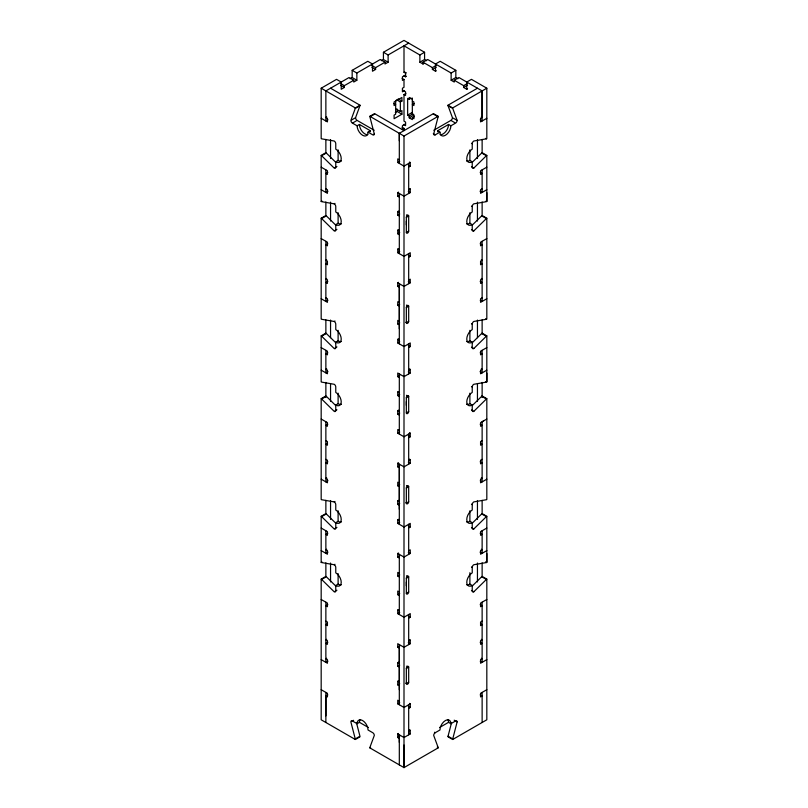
<?xml version="1.0" encoding="UTF-8"?>
<svg xmlns="http://www.w3.org/2000/svg" width="808" height="808" viewBox="0 0 808 808"><rect width="100%" height="100%" fill="white"/><g stroke="black" fill="none" stroke-linecap="round" stroke-linejoin="round"><path stroke-width="1.21" d="M335.744 586.012L326.311 576.75A2.212 1.273 60 0 0 325.866 576.417L321.18 579.124L321.18 719.787L355.338 739.502L360.025 736.795A2.212 1.273 60 0 0 359.954 736.24L356.459 722.675M334.977 501.455L334.199 501.909L321.624 499.728A2.212 1.273 60 0 1 321.18 499.546L321.18 398.677L325.866 395.971A2.212 1.273 60 0 1 326.311 396.304L335.744 405.566M321.18 398.677A2.212 1.273 60 0 1 321.624 399.011L334.199 411.353A2.212 1.273 60 0 0 335.764 410.454L335.764 405.04A7.737 4.464 60 0 0 341.229 401.879A7.737 4.464 60 0 0 335.764 392.405L335.764 386.992A2.212 1.273 60 0 0 334.199 384.285L321.624 382.113A2.212 1.273 60 0 1 321.18 381.921L321.18 335.855L325.866 333.149A2.212 1.273 60 0 1 326.311 333.482L335.744 342.733M356.853 80.245L352.167 77.538L352.167 70.326L356.853 73.033L356.853 80.245L353.732 82.052L353.732 80.245L344.359 85.658L344.359 87.466L341.229 89.274L341.229 82.052L336.542 79.346L321.18 88.213L321.18 138.653A2.212 1.273 60 0 0 321.624 138.835L334.199 141.016A2.212 1.273 60 0 1 335.764 143.723L335.764 149.137A7.737 4.464 60 0 1 341.229 158.61A7.737 4.464 60 0 1 335.764 161.762L335.764 167.175A2.212 1.273 60 0 1 334.199 168.084L321.624 155.732A2.212 1.273 60 0 0 321.18 155.399L325.866 152.692A2.212 1.273 60 0 1 326.311 153.035L335.744 162.287M325.866 722.493L325.866 692.416M325.866 333.734L325.866 319.887M325.866 153.288L325.866 139.441M330.553 337.704L330.553 320.069M330.553 158.519L330.553 139.622M399.314 704.748L399.314 685.8L397.748 684.891L397.748 681.285L399.314 682.184L399.314 667.155L397.748 666.246L397.748 662.641L398.526 662.186M399.314 576.932L397.748 576.023L397.748 572.418L399.314 573.316M399.314 524.301L399.314 505.354L397.748 504.445L397.748 500.839L399.314 501.738L399.314 486.709L397.748 485.8L397.748 482.194L399.314 483.093L399.314 467.761L397.748 466.852L397.748 463.247L398.526 462.792M399.314 396.486L397.748 395.577L397.748 391.971L398.526 391.516M399.314 343.854L399.314 324.907L397.748 323.998L397.748 320.392L399.314 321.291L399.314 306.262L397.748 305.353L397.748 301.748L399.314 302.647L399.314 287.315L397.748 286.406L397.748 282.8L398.526 282.346M399.314 216.029L397.748 215.13L397.748 211.524L398.526 211.07M399.314 742.34L399.314 734.815L399.314 764.893M399.314 689.709L399.314 644.592M399.314 509.262L399.314 464.146M399.314 328.816L399.314 283.699M399.314 140.844L399.314 133.33L433.472 113.605L438.158 116.312A2.212 1.273 -60 0 1 438.098 116.867L433.694 133.926A2.212 1.273 -60 0 0 435.249 134.835L439.946 132.128A7.737 4.464 -60 0 0 445.41 135.279A7.737 4.464 -60 0 0 450.884 125.816L455.571 123.109A2.212 1.273 -60 0 0 457.136 120.402L452.733 108.413A2.212 1.273 -60 0 1 452.662 107.939L447.975 105.232L477.447 88.213M406.343 585.8L406.343 582.043M406.343 405.353L406.343 401.596M406.343 224.907L406.343 221.15M477.447 581.932L477.447 563.035M477.447 519.413L477.447 500.516M477.447 401.485L477.447 383.851M477.447 337.704L477.447 320.069M477.447 221.038L477.447 202.141M482.134 576.7L482.134 562.853M482.134 514.181L482.134 500.334M482.134 397.516L482.134 382.406M482.134 333.734L482.134 319.887M482.134 215.807L482.134 201.96M467.549 88.819L466.772 89.274L466.772 82.052L471.458 79.346L486.82 88.213L486.82 118.291L480.568 121.897L480.568 118.291L482.134 117.392L482.134 90.92L458.954 77.538L454.268 80.245L454.268 82.052L451.137 80.245L451.137 73.033L455.833 70.326L455.833 77.538L451.137 80.245M472.256 586.012L481.689 576.75A2.212 1.273 -60 0 1 482.134 576.417L486.82 579.124L486.82 719.787L452.662 739.502L447.975 736.795A2.212 1.273 -60 0 1 448.046 736.24L451.5 722.837M472.256 523.18L481.689 513.928A2.212 1.273 -60 0 1 482.134 513.595L486.82 516.302L486.82 562.378A2.212 1.273 -60 0 1 486.376 562.56L473.801 564.731A2.212 1.273 -60 0 0 472.236 567.438L472.236 572.852A7.737 4.464 -60 0 0 466.772 582.326A7.737 4.464 -60 0 0 472.236 585.487L472.236 590.9A2.212 1.273 -60 0 0 473.801 591.799L486.376 579.457A2.212 1.273 -60 0 1 486.82 579.124M472.256 405.566L481.689 396.304A2.212 1.273 -60 0 1 482.134 395.971L486.82 398.677L486.82 499.546A2.212 1.273 -60 0 1 486.376 499.728L473.801 501.909A2.212 1.273 -60 0 0 472.236 504.616L472.236 510.03A7.737 4.464 -60 0 0 466.772 519.504A7.737 4.464 -60 0 0 472.236 522.655L472.236 528.068A2.212 1.273 -60 0 0 473.801 528.977L486.376 516.635A2.212 1.273 -60 0 1 486.82 516.302M486.82 398.677A2.212 1.273 -60 0 0 486.376 399.011L473.801 411.353A2.212 1.273 -60 0 1 472.236 410.454L472.236 405.04A7.737 4.464 -60 0 1 466.772 401.879A7.737 4.464 -60 0 1 472.236 392.405L472.236 386.992A2.212 1.273 -60 0 1 473.801 384.285L486.376 382.113A2.212 1.273 -60 0 0 486.82 381.921L486.82 335.855L482.134 333.149A2.212 1.273 -60 0 0 481.689 333.482L472.256 342.733M472.256 225.119L481.689 215.857A2.212 1.273 -60 0 1 482.134 215.524L486.82 218.231L486.82 319.099A2.212 1.273 -60 0 1 486.376 319.281L473.801 321.463A2.212 1.273 -60 0 0 472.236 324.17L472.236 329.583A7.737 4.464 -60 0 0 466.772 339.057A7.737 4.464 -60 0 0 472.236 342.208L472.236 347.622A2.212 1.273 -60 0 0 473.801 348.531L486.376 336.189A2.212 1.273 -60 0 1 486.82 335.855M472.256 162.287L481.689 153.035A2.212 1.273 -60 0 1 482.134 152.692L486.82 155.399L486.82 201.475A2.212 1.273 -60 0 1 486.376 201.667L473.801 203.838A2.212 1.273 -60 0 0 472.236 206.545L472.236 211.959A7.737 4.464 -60 0 0 466.772 221.432A7.737 4.464 -60 0 0 472.236 224.594L472.236 230.007A2.212 1.273 -60 0 0 473.801 230.906L486.376 218.564A2.212 1.273 -60 0 1 486.82 218.231M486.82 118.291L486.82 138.653A2.212 1.273 -60 0 1 486.376 138.835L473.801 141.016A2.212 1.273 -60 0 0 472.236 143.723L472.236 149.137A7.737 4.464 -60 0 0 466.772 158.61A7.737 4.464 -60 0 0 472.236 161.762L472.236 167.175A2.212 1.273 -60 0 0 473.801 168.084L486.376 155.732A2.212 1.273 -60 0 1 486.82 155.399M447.874 719.716A7.737 4.464 -60 0 1 448.541 722.342L450.884 723.695L455.571 720.989A2.212 1.273 -60 0 1 457.136 721.887L452.733 738.946A2.212 1.273 -60 0 0 452.662 739.502M330.553 88.213L360.025 105.232L355.338 107.939A2.212 1.273 60 0 1 355.267 108.413L350.864 120.402A2.212 1.273 60 0 0 352.429 123.109L357.116 125.816A7.737 4.464 60 0 0 362.59 135.279A7.737 4.464 60 0 0 368.054 132.128L370.397 130.775L359.459 124.462L357.116 125.816M351.652 119.948L355.56 117.695L359.954 105.707A2.212 1.273 60 0 0 360.025 105.232M352.167 70.326L367.802 61.297L372.488 64.004L372.488 71.225L375.609 69.417L375.609 67.62L384.992 62.206L384.992 64.004L388.113 62.206L388.113 54.984L383.426 52.278L383.426 59.499L388.113 62.206M383.426 52.278L404 40.4L424.574 52.278L424.574 59.499L419.887 62.206L419.887 54.984L404 45.814L404 72.276L405.566 73.185L406.343 72.73M356.853 73.033L380.295 59.499L384.992 62.206M388.113 54.984L408.686 43.107M350.086 78.74L352.167 77.538M381.336 60.701L383.426 59.499M419.887 54.984L424.574 52.278M326.644 116.938L325.866 117.392L327.432 118.291L327.432 121.897L321.18 118.291M404 72.276L404.778 71.831M423.796 63.559L423.008 64.004L423.008 62.206L427.705 59.499L451.137 73.033M327.947 119.796L325.866 120.998L325.866 90.92L349.046 77.538L353.732 80.245M405.566 74.982L402.435 76.79L402.435 80.396L404 79.497L404 87.315L402.435 88.213L402.435 91.829L404.525 90.627M404 75.891L405.566 76.79L406.343 76.336M355.267 108.413L359.176 106.161M423.008 62.206L432.391 67.62L436.138 65.448M432.391 67.62L432.391 69.417L436.3 67.165M432.391 69.417L435.512 71.225L436.3 70.771M352.429 123.109L356.338 120.847M403.475 124.462L405.566 125.664L405.566 122.048L404 121.15L404 94.536L405.879 93.455M373.528 134.381L374.306 133.926L369.902 116.867A2.212 1.273 60 0 1 369.842 116.312L374.528 113.605L404 130.623L404 128.371L402.121 127.29M370.69 116.413L373.811 114.615M396.607 99.798L400.354 101.96L401.919 101.061L401.919 97.455L394.102 101.96L394.102 105.575L395.668 104.666L393.789 103.586M412.959 113.837L409.212 116.009L407.646 115.1L407.646 98.354L409.212 99.253L411.08 98.172M395.274 112.625L397.233 111.494L401.919 114.201L401.919 110.595L400.354 111.494L395.668 108.787M321.624 155.732L325.533 153.48M414.211 103.586L412.332 104.666L413.898 105.575L413.898 101.96L412.332 101.061M401.919 114.201L394.102 118.715L394.102 115.1L395.668 114.201L395.668 100.445M407.646 115.1L412.332 112.393M454.268 80.245L463.641 85.658L467.398 83.497M409.212 116.009L409.212 117.806L413.898 115.1L412.332 114.201L412.332 98.041M463.641 85.658L463.641 87.466L467.549 85.214M335.764 161.762L338.108 160.408A7.737 4.464 60 0 0 341.461 161.014M409.212 117.806L412.332 119.614L412.332 117.806L414.211 116.726M405.566 123.856L402.435 125.664L402.435 129.27L404 128.371M334.977 167.63L336.936 166.499M327.816 172.346L325.866 173.478L327.432 174.377L327.432 170.771L321.18 167.165M369.842 116.312L404 136.037L438.158 116.312M452.662 107.939L486.82 88.213M327.947 191.223L325.866 192.425L325.866 169.872M433.775 130.27L450.884 120.402A2.212 1.273 -60 0 0 452.44 117.695L448.046 105.707A2.212 1.273 -60 0 1 447.975 105.232M437.673 131.765A7.737 4.464 -60 0 1 437.603 130.775L448.541 124.462L450.884 125.816M321.18 155.399L321.18 201.475L321.958 201.03M399.314 159.792L397.748 158.893L397.748 162.499L399.707 161.378M321.18 201.475A2.212 1.273 60 0 0 321.624 201.667L334.199 203.838L334.977 203.394M408.686 167.014L410.252 166.115L410.252 162.499L404 166.115L397.748 162.499M334.977 321.008L334.199 321.463L321.624 319.281A2.212 1.273 60 0 1 321.18 319.099L321.18 218.231L325.866 215.524A2.212 1.273 60 0 1 326.311 215.857L335.744 225.119M321.18 218.231A2.212 1.273 60 0 1 321.624 218.564L325.533 216.312M321.624 218.564L334.199 230.906A2.212 1.273 60 0 0 335.764 230.007L335.764 224.594L338.108 223.24A7.737 4.464 60 0 0 341.461 223.846M399.314 197.091L397.748 196.182L397.748 192.577L398.526 192.122M334.977 230.452L336.936 229.331M397.748 196.182L399.707 195.061M408.686 189.87L410.252 188.971L410.252 192.577L404 196.182L397.748 192.577M327.816 243.774L325.866 244.905L327.432 245.804L327.432 242.198L321.18 238.592M397.748 215.13L399.697 213.999M326.644 259.792L325.866 260.247L327.432 261.146L327.432 264.751L325.866 263.852L327.432 262.954M486.82 167.165L480.568 170.771L480.568 174.377L482.134 173.478L480.184 172.346M406.343 217.382L408.686 216.029A1.656 0.959 -60 0 0 407.515 215.352A1.656 0.959 -60 0 0 406.343 217.382L406.343 232.421A1.656 0.959 -60 0 0 407.515 233.098A1.656 0.959 -60 0 0 408.686 231.068L408.686 216.029L406.606 214.827M399.314 234.684L397.748 233.775L397.748 230.169L398.526 229.714M397.748 233.775L399.707 232.654M326.644 278.437L325.866 278.891L327.432 279.79L327.432 283.406L325.866 282.497L327.816 281.376M406.343 232.421L408.686 231.068M482.134 188.819L480.568 189.718L480.568 193.324L486.82 189.718M408.686 257.237L410.252 256.338L410.252 252.722L404 256.338L397.748 252.722L397.748 249.117L398.526 248.662M397.748 252.722L399.707 251.601M327.947 300.243L325.866 301.445L325.866 241.299M397.748 286.406L399.707 285.285M408.686 280.093L410.252 279.194L410.252 282.8L404 286.406L397.748 282.8M486.82 238.592L480.568 242.198L480.568 245.804L482.134 244.905L480.184 243.774M321.18 335.855A2.212 1.273 60 0 1 321.624 336.189L325.533 333.926M397.748 305.353L399.697 304.232M321.624 336.189L334.199 348.531A2.212 1.273 60 0 0 335.764 347.622L335.764 342.208L338.108 340.855A7.737 4.464 60 0 0 341.461 341.461M334.977 348.076L336.936 346.945M327.816 352.803L325.866 353.924L327.432 354.833L327.432 351.217L321.18 347.612M408.686 321.291L406.343 322.644L406.343 307.606L408.686 306.262L408.686 321.291A1.656 0.959 -60 0 1 407.515 323.321A1.656 0.959 -60 0 1 406.343 322.644L405.757 322.311M397.748 323.998L399.707 322.877M326.644 368.812L325.866 369.266L327.432 370.165L327.432 373.771L321.18 370.165M327.947 371.67L325.866 372.872L325.866 350.319M408.686 347.46L410.252 346.561L410.252 342.946L404 346.561L397.748 342.946L397.748 339.34L398.526 338.885M397.748 342.946L399.707 341.824M482.134 297.839L480.568 298.738L480.568 302.344L486.82 298.738M321.624 399.011L325.533 396.758M335.764 405.04L338.108 403.687A7.737 4.464 60 0 0 341.461 404.293M334.977 410.898L336.936 409.777M409.474 368.963L410.252 369.418L410.252 373.023L404 376.629L397.748 373.023L397.748 376.629L399.707 375.508M408.686 370.316L410.252 369.418M327.816 424.22L325.866 425.351L327.432 426.25L327.432 422.645L321.18 419.039M397.748 395.577L399.697 394.456M486.82 347.612L480.568 351.217L480.568 354.833L482.134 353.924L480.184 352.803M327.432 443.4L325.866 444.299L327.432 445.198L327.432 441.592L325.866 440.693M406.343 397.839L408.686 396.486A1.656 0.959 -60 0 0 407.515 395.809A1.656 0.959 -60 0 0 406.343 397.839L406.343 412.868A1.656 0.959 -60 0 0 407.515 413.544A1.656 0.959 -60 0 0 408.686 411.514L408.686 396.486L406.606 395.274M399.314 415.13L397.748 414.221L397.748 410.615L398.526 410.161M397.748 414.221L399.707 413.1M406.343 412.868L408.686 411.514M327.816 461.822L325.866 462.944L327.432 463.853L327.432 460.237L325.866 459.338M486.82 370.165L480.568 373.771L480.568 370.165L482.134 369.266L481.356 368.812M399.314 430.462L397.748 429.563L397.748 433.169L399.707 432.048M326.644 477.831L325.866 478.286L327.432 479.184L327.432 482.8L321.18 479.184M327.947 480.689L325.866 481.891L325.866 421.746M408.686 437.684L410.252 436.785L410.252 433.169L404 436.785L397.748 433.169M397.748 466.852L399.707 465.731M408.686 460.54L410.252 459.641L410.252 463.247L404 466.852L397.748 463.247M483.699 420.847L482.134 421.746L482.134 481.891L480.265 480.81M486.82 419.039L480.568 422.645L480.568 426.25L482.134 425.351L480.184 424.22M334.977 564.287L334.199 564.731L321.624 562.56A2.212 1.273 60 0 1 321.18 562.378L321.18 516.302L325.866 513.595A2.212 1.273 60 0 1 326.311 513.928L335.744 523.18M321.18 516.302A2.212 1.273 60 0 1 321.624 516.635L325.533 514.373M397.748 485.8L399.697 484.679M321.624 516.635L334.199 528.977A2.212 1.273 60 0 0 335.764 528.068L335.764 522.655L338.108 521.301A7.737 4.464 60 0 0 341.461 521.907M482.134 440.693L480.568 441.592L480.568 445.198L482.134 444.299L480.568 443.4M334.977 528.523L336.936 527.392M327.816 533.25L325.866 534.371L327.432 535.28L327.432 531.664L321.18 528.058M408.686 501.738L406.343 503.091L406.343 488.062L408.686 486.709L408.686 501.738A1.656 0.959 -60 0 1 407.515 503.768A1.656 0.959 -60 0 1 406.343 503.091L405.757 502.758M397.748 500.839L398.526 500.384M397.748 504.445L399.707 503.323M482.134 459.338L480.568 460.237L480.568 463.853L482.134 462.944L480.184 461.822M326.644 549.258L325.866 549.713L327.432 550.612L327.432 554.217L321.18 550.612M327.947 552.116L325.866 553.318L325.866 530.765M321.18 562.378L321.958 561.924M408.686 527.907L410.252 527.008L410.252 523.392L404 527.008L397.748 523.392L397.748 519.786L398.526 519.332M397.748 523.392L399.707 522.271M486.82 479.184L480.568 482.8L480.568 479.184L482.134 478.286L481.356 477.831M321.18 579.124A2.212 1.273 60 0 1 321.624 579.457L325.533 577.205M321.624 579.457L334.199 591.799A2.212 1.273 60 0 0 335.764 590.9L335.764 585.487L338.108 584.134A7.737 4.464 60 0 0 341.461 584.74M399.314 557.985L397.748 557.076L397.748 553.47L398.526 553.015M334.977 591.345L336.936 590.224M397.748 557.076L399.707 555.955M408.686 550.763L410.252 549.864L410.252 553.47L404 557.076L397.748 553.47M327.816 604.677L325.866 605.798L327.432 606.707L327.432 603.091L321.18 599.486M397.748 576.023L399.697 574.902M486.82 528.058L480.568 531.664L480.568 535.28L482.134 534.371L480.184 533.25M327.432 623.847L325.866 624.746L327.432 625.645L327.432 622.039L325.866 621.14M406.343 578.286L408.686 576.932A1.656 0.959 -60 0 0 407.515 576.255A1.656 0.959 -60 0 0 406.343 578.286L406.343 593.314A1.656 0.959 -60 0 0 407.515 593.991A1.656 0.959 -60 0 0 408.686 591.961L408.686 576.932L406.606 575.72M399.314 591.961L397.748 591.062L397.748 594.668L399.707 593.547M326.644 639.33L325.866 639.785L327.432 640.683L327.432 644.299L325.866 643.39L327.816 642.269M406.343 593.314L408.686 591.961M486.82 550.612L480.568 554.217L480.568 550.612L482.134 549.713L481.356 549.258M408.686 618.13L410.252 617.231L410.252 613.615L404 617.231L397.748 613.615L397.748 610.01L398.526 609.555M397.748 613.615L399.707 612.494M326.644 658.278L325.866 658.732L327.432 659.631L327.432 663.247L321.18 659.631M327.947 661.136L325.866 662.338L325.866 602.192M409.474 639.633L410.252 640.087L410.252 643.693L404 647.299L397.748 643.693L397.748 647.299L399.707 646.178M408.686 640.986L410.252 640.087M486.82 599.486L480.568 603.091L480.568 606.707L482.134 605.798L480.184 604.677M325.866 715.868L325.866 696.021L327.816 694.9M397.748 666.246L399.697 665.125M482.134 621.14L480.568 622.039L480.568 625.645L482.134 624.746L480.568 623.847M408.686 682.184L406.343 683.538L406.343 668.509L408.686 667.155L408.686 682.184A1.656 0.959 -60 0 1 407.515 684.214A1.656 0.959 -60 0 1 406.343 683.538L405.757 683.204M397.748 681.285L398.526 680.831M397.748 684.891L399.707 683.77M351.652 721.433L353.601 720.312M355.338 739.502A2.212 1.273 60 0 0 355.267 738.946L350.864 721.887A2.212 1.273 60 0 1 352.429 720.989L357.116 723.695L359.459 722.342A7.737 4.464 60 0 1 360.126 719.716M399.314 701.132L397.748 700.233L397.748 703.839L399.707 702.718M408.686 708.353L410.252 707.455L410.252 703.839L404 707.455L397.748 703.839M486.82 659.631L480.568 663.247L480.568 659.631L482.134 658.732L481.356 658.278M355.267 738.946L359.176 736.694M450.884 723.695A7.737 4.464 -60 0 0 445.41 720.534A7.737 4.464 -60 0 0 439.946 730.008L435.249 732.715A2.212 1.273 -60 0 0 433.694 735.421L438.098 747.4A2.212 1.273 -60 0 1 438.158 747.875L404 767.6L369.842 747.875L370.62 747.43M399.314 738.431L397.748 737.522L397.748 733.916L398.526 733.462M397.748 737.522L399.707 736.401M408.686 731.21L410.252 730.311L410.252 733.916L404 737.522L397.748 733.916M486.82 689.709L480.568 693.315L480.568 696.93L482.134 696.021L480.184 694.9M439.683 727.452L448.541 722.342M455.833 70.326L440.198 61.297L435.512 64.004L435.512 71.225M424.574 59.499L426.654 60.701M455.833 77.538L457.914 78.74M419.887 62.206L423.008 64.004M463.641 87.466L466.772 89.274M481.356 116.938L482.134 117.392M480.265 119.917L482.134 120.998L482.134 90.92M402.121 78.416L404 79.497M448.046 105.707L451.945 107.969M371.862 65.448L375.609 67.62M371.862 67.256L375.609 69.417M453.227 118.14L457.136 120.402M402.435 90.021L405.566 91.829L405.566 95.435L404 94.536M485.598 138.38L486.376 138.835M450.884 120.402L454.793 122.654M412.332 99.253L409.212 97.455L409.212 99.253M434.189 114.615L434.967 115.059M435.744 115.514L438.098 116.867M398.162 98.889L401.919 101.061M471.458 143.268L472.236 143.723M481.689 153.035L485.598 155.287M437.603 130.775L439.946 132.128M412.332 117.806L413.898 118.715L413.898 115.1M433.3 133.704L435.249 134.835M340.602 83.497L344.359 85.658M340.602 85.305L344.359 87.466M466.539 161.014A7.737 4.464 -60 0 0 469.892 160.408L472.236 161.762M471.458 166.731L473.801 168.084M321.18 88.213L355.338 107.939M374.225 130.27L357.116 120.402A2.212 1.273 60 0 1 355.56 117.695M480.053 191.223L482.134 192.425L482.134 169.872M368.054 132.128L372.751 134.835A2.212 1.273 60 0 0 374.306 133.926M486.042 201.03L486.82 201.475L486.82 192.657M409.474 162.054L410.252 162.499M408.293 164.983L410.252 166.115M471.458 206.101L472.236 206.545M481.689 215.857L485.598 218.109M466.539 223.846A7.737 4.464 -60 0 0 469.892 223.24L472.236 224.594M409.474 188.517L410.252 188.971M408.293 191.446L410.252 192.577M471.458 229.553L473.801 230.906M397.748 211.524L399.314 212.423M481.356 259.792L482.134 260.247L480.568 261.146L480.568 264.751L482.134 263.852L480.568 262.954M397.748 230.169L399.314 231.068M481.356 278.437L482.134 278.891L480.568 279.79L480.568 283.406L482.134 282.497L480.184 281.376M325.866 188.819L327.432 189.718L327.432 193.324L321.18 189.718M397.748 249.117L399.314 250.015M408.293 255.207L410.252 256.338M480.265 300.364L482.134 301.445L482.134 241.299M485.598 318.827L486.376 319.281M408.293 281.669L410.252 282.8M471.458 323.715L472.236 324.17M481.689 333.482L485.598 335.734M466.539 341.461A7.737 4.464 -60 0 0 469.892 340.855L472.236 342.208M406.606 305.05L408.686 306.262A1.656 0.959 -60 0 0 407.515 305.586A1.656 0.959 -60 0 0 406.343 307.606M471.458 347.177L473.801 348.531M480.053 371.67L482.134 372.872L482.134 350.319M485.598 381.659L486.376 382.113M325.866 297.839L327.432 298.738L327.432 302.344L321.18 298.738M397.748 339.34L399.314 340.239M408.293 345.43L410.252 346.561M471.458 386.547L472.236 386.992M481.689 396.304L485.598 398.556M466.539 404.293A7.737 4.464 -60 0 0 469.892 403.687L472.236 405.04M408.293 371.892L410.252 373.023M471.458 409.999L473.801 411.353M397.748 376.629L399.314 377.538M397.748 391.971L399.314 392.87M397.748 410.615L399.314 411.514M409.474 432.724L410.252 433.169M408.293 435.653L410.252 436.785M409.474 459.186L410.252 459.641M408.293 462.115L410.252 463.247M471.458 504.162L472.236 504.616M481.689 513.928L485.598 516.181M466.539 521.907A7.737 4.464 -60 0 0 469.892 521.301L472.236 522.655M406.606 485.497L408.686 486.709A1.656 0.959 -60 0 0 407.515 486.032A1.656 0.959 -60 0 0 406.343 488.062M471.458 527.624L473.801 528.977M480.053 552.116L482.134 553.318L482.134 530.765M486.042 561.924L486.82 562.378L486.82 553.551M485.598 562.105L486.376 562.56M397.748 519.786L399.314 520.685M408.293 525.877L410.252 527.008M471.458 566.994L472.236 567.438M481.689 576.75L485.598 579.003M466.539 584.74A7.737 4.464 -60 0 0 469.892 584.134L472.236 585.487M408.293 552.339L410.252 553.47M471.458 590.446L473.801 591.799M481.356 639.33L482.134 639.785L480.568 640.683L480.568 644.299L482.134 643.39L480.184 642.269M397.748 594.668L399.314 595.577M397.748 610.01L399.314 610.909M408.293 616.1L410.252 617.231M480.265 661.257L482.134 662.338L482.134 602.192M408.293 642.562L410.252 643.693M397.748 647.299L399.314 648.208L399.314 663.54L397.748 662.641M406.808 666.065L408.686 667.155A1.656 0.959 -60 0 0 407.515 666.479A1.656 0.959 -60 0 0 406.343 668.509M454.197 720.191L457.136 721.887M409.474 703.394L410.252 703.839M408.293 706.323L410.252 707.455M448.046 736.24L451.945 738.502M434.472 732.26L435.249 732.715M409.474 729.856L410.252 730.311M437.31 746.945L438.098 747.4M437.381 747.43L438.158 747.875M408.686 733.018L410.252 733.916M321.18 689.709L327.432 693.315L327.432 696.93L325.866 696.021M359.459 722.342L368.317 727.452M486.82 373.104L486.82 381.921M482.134 139.441L482.134 153.288M482.134 692.416L482.134 722.493M477.447 139.622L477.447 158.519M469.892 149.884L469.892 160.408M469.892 212.716L469.892 223.24M469.892 330.331L469.892 340.855M469.892 393.163L469.892 403.687M469.892 510.777L469.892 521.301M469.892 572.7L469.892 584.134M408.686 163.408L408.686 193.476M408.686 253.631L408.686 283.699M408.686 343.854L408.686 373.922M408.686 434.078L408.686 464.146M408.686 524.301L408.686 554.369M408.686 614.524L408.686 644.592M408.686 704.748L408.686 734.815M405.566 73.185L405.566 76.79M404 136.037L404 767.6L404 745.047M400.354 101.96L400.354 111.494M399.314 133.33L399.314 163.408M399.314 193.476L399.314 253.631M399.314 373.922L399.314 434.078M399.314 554.369L399.314 614.524M397.233 109.09L397.233 111.494M338.108 149.884L338.108 160.408M338.108 212.716L338.108 223.24M338.108 330.331L338.108 340.855M338.108 393.163L338.108 403.687M338.108 510.777L338.108 521.301M338.108 573.609L338.108 584.134M330.553 202.141L330.553 221.038M330.553 383.851L330.553 401.485M330.553 500.516L330.553 519.413M330.553 563.035L330.553 581.932M325.866 201.96L325.866 215.807M325.866 382.406L325.866 397.516M325.866 500.334L325.866 514.181M325.866 562.853L325.866 576.7M369.842 747.875A2.212 1.273 60 0 1 369.902 747.4L374.306 735.421A2.212 1.273 60 0 0 372.751 732.715L368.054 730.008A7.737 4.464 60 0 0 362.59 720.534A7.737 4.464 60 0 0 357.116 723.695M334.199 564.731A2.212 1.273 60 0 1 335.764 567.438L335.764 572.852A7.737 4.464 60 0 1 341.229 582.326A7.737 4.464 60 0 1 335.764 585.487M334.199 501.909A2.212 1.273 60 0 1 335.764 504.616L335.764 510.03A7.737 4.464 60 0 1 341.229 519.504A7.737 4.464 60 0 1 335.764 522.655M334.199 321.463A2.212 1.273 60 0 1 335.764 324.17L335.764 329.583A7.737 4.464 60 0 1 341.229 339.057A7.737 4.464 60 0 1 335.764 342.208M334.199 203.838A2.212 1.273 60 0 1 335.764 206.545L335.764 211.959A7.737 4.464 60 0 1 341.229 221.432A7.737 4.464 60 0 1 335.764 224.594M374.599 114.16A2.212 1.273 60 0 1 374.528 113.605M367.923 134.633A7.737 4.464 60 0 1 362.327 131.664A7.737 4.464 60 0 1 359.459 124.462M370.397 130.775A7.737 4.464 60 0 1 370.327 131.765M433.472 113.605A2.212 1.273 -60 0 1 433.401 114.16M448.541 124.462A7.737 4.464 -60 0 1 445.673 131.664A7.737 4.464 -60 0 1 440.077 134.633"/></g></svg>
